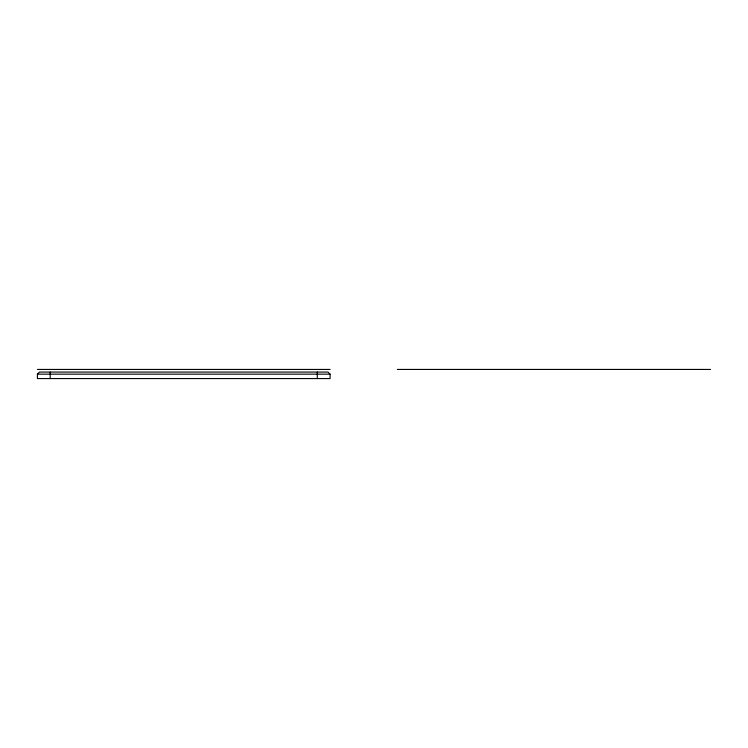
<?xml version="1.0" encoding="UTF-8"?>
<svg xmlns="http://www.w3.org/2000/svg" width="748" height="748" viewBox="0 0 748 748"><rect width="100%" height="100%" fill="white"/><g stroke="black" fill="none" stroke-linecap="round" stroke-linejoin="round"><path stroke-width="1.12" d="M37.4 374.159L39.504 372.065L327.979 372.065L330.083 374.159L330.083 378.563L37.428 378.563L37.4 374.159L330.083 374.159M37.409 369.437L330.074 369.437M397.328 369.437L710.553 369.437M317.283 372.065L317.283 378.563M50.2 372.065L50.2 378.563"/></g></svg>
